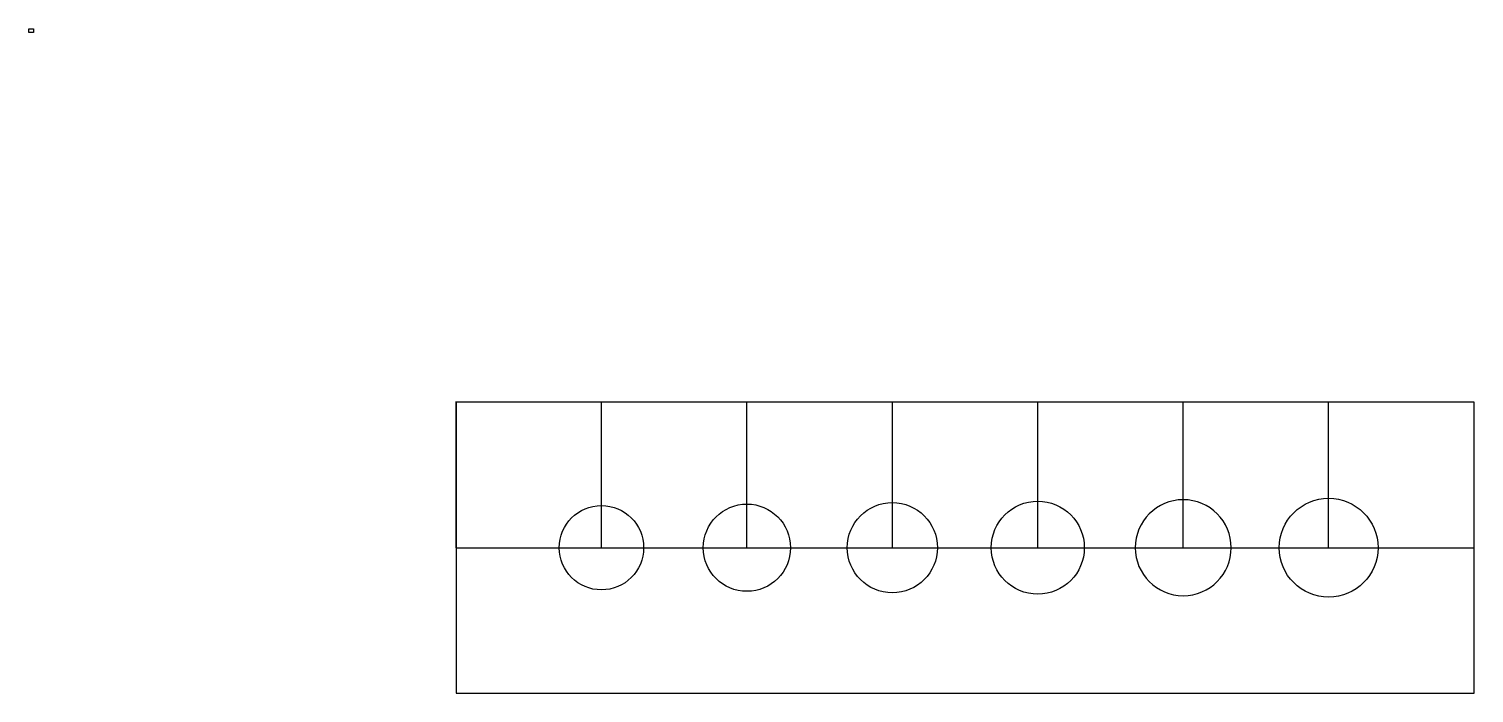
# Model space of a CAD drawing. Header units: inches. Extents: x -3.3 to 46.4, y 9 to 31.9.
import ezdxf

# ---------------------------------------------------------------- set-up
doc = ezdxf.new("R2010")
doc.units = ezdxf.units.IN
doc.header["$MEASUREMENT"] = 0
doc.layers.add('Construction 1', color=253, linetype='Continuous')

msp = doc.modelspace()

# ---------------------------------------------------------------- linework, layer by layer
at = {"layer": 'Construction 1'}
for p, q in [((11.379, 14.039), (11.379, 19.064)), ((16.379, 14.039), (16.379, 19.039)), ((21.379, 14.039), (21.379, 19.039)), ((26.379, 14.039), (26.379, 19.039)), ((31.379, 14.039), (31.379, 19.039)), ((36.379, 14.039), (36.379, 19.039)), ((41.379, 14.039), (41.379, 19.039)), ((46.379, 14.039), (46.379, 19.039)), ((11.379, 14.039), (46.379, 14.039))]:
    msp.add_line(p, q, dxfattribs=at)
for points in [[(-3.306, 31.88), (-3.152, 31.88), (-3.152, 31.757), (-3.306, 31.757)], [(11.379, 9.039), (46.379, 9.039), (46.379, 19.039), (11.379, 19.039)]]:
    msp.add_lwpolyline(points, close=True, dxfattribs=at)
for centre, radius in [((16.379, 14.039), 1.45), ((21.379, 14.039), 1.5), ((26.379, 14.039), 1.55), ((31.379, 14.039), 1.6), ((41.379, 14.039), 1.7)]:
    msp.add_circle(centre, radius, dxfattribs=at)
at = {"layer": 'Construction 1', "extrusion": (0, 0, -1)}
msp.add_circle((-36.379, 14.039), 1.65, dxfattribs=at)

doc.saveas('drawing.dxf')
